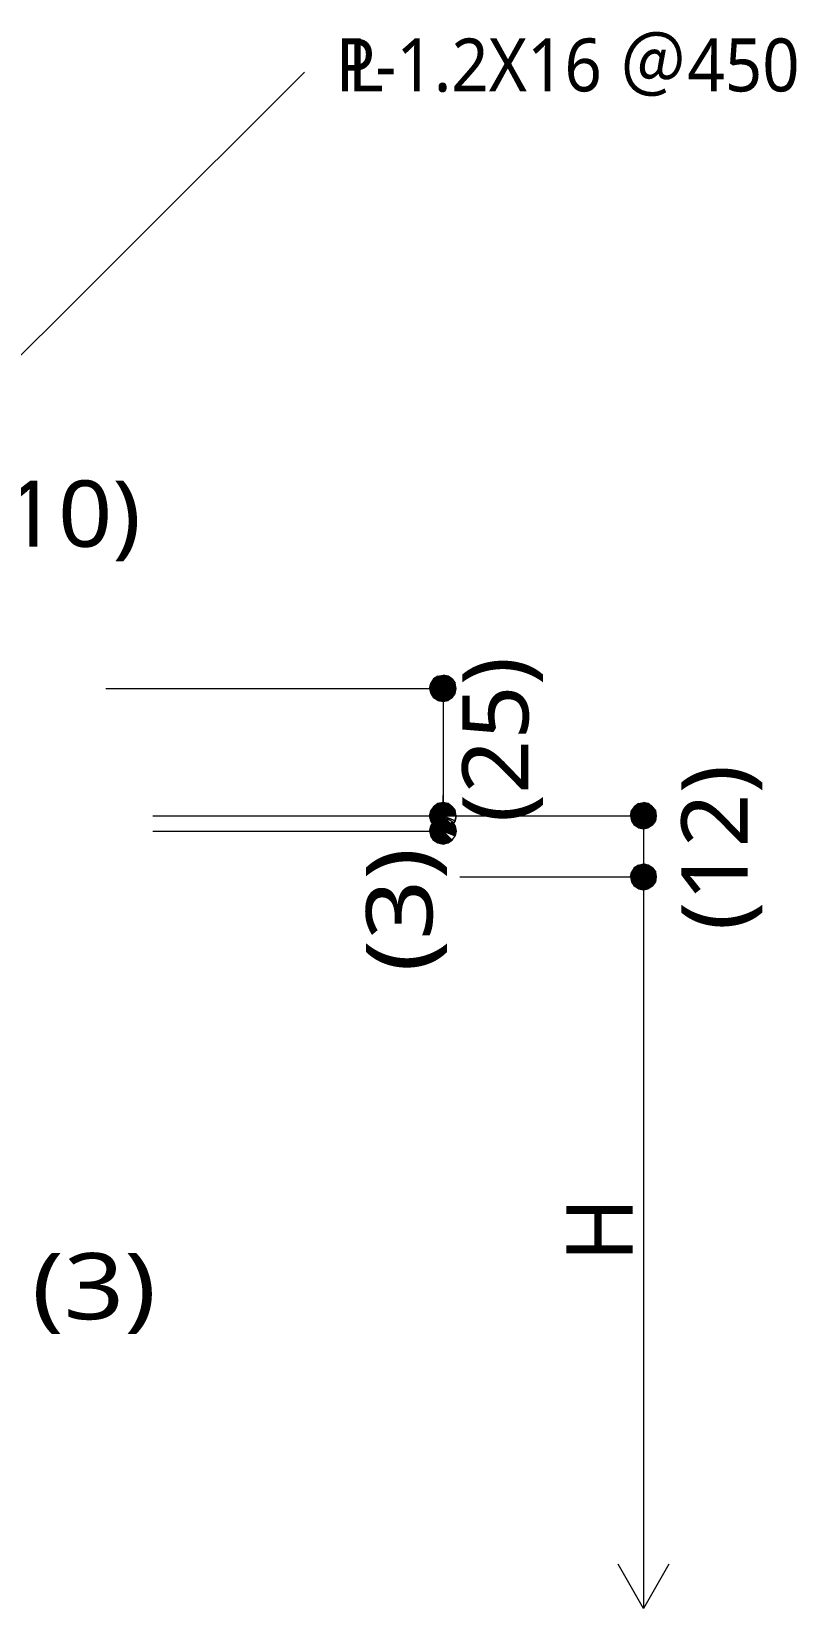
# Model space of a CAD drawing. Header units: millimetres. Extents: x 0 to 420, y 0 to 297.
# Drawn here: x 175.7 to 205.7, y 65.7 to 127.6 of the extents above; entities that cross this region are included whole.
import ezdxf
from ezdxf.enums import TextEntityAlignment as Align

# ---------------------------------------------------------------- set-up
doc = ezdxf.new("R2010")
doc.units = ezdxf.units.MM
doc.styles.add('kst32b', font='NotoSansJP-Variable.ttf')

msp = doc.modelspace()

# ---------------------------------------------------------------- hatches: boundary and pattern name
h = msp.add_hatch(color=7)
h.paths.add_polyline_path([(191.431, 102.171), (191.326, 102.002), (191.812, 101.791), (191.431, 102.171)])
h.paths.add_polyline_path([(191.326, 102.002), (191.812, 101.791), (191.283, 101.791), (191.326, 102.002)])
h.paths.add_polyline_path([(191.812, 101.791), (191.283, 101.791), (191.326, 101.6), (191.812, 101.791)])
h = msp.add_hatch(color=7)
h.paths.add_polyline_path([(192.003, 102.277), (191.812, 102.32), (191.812, 101.791), (192.003, 102.277)])
h.paths.add_polyline_path([(191.812, 102.32), (191.812, 101.791), (191.601, 102.277), (191.812, 102.32)])
h.paths.add_polyline_path([(191.812, 101.791), (191.601, 102.277), (191.431, 102.171), (191.812, 101.791)])
h = msp.add_hatch(color=7)
h.paths.add_polyline_path([(192.32, 101.791), (192.278, 102.002), (191.812, 101.791), (192.32, 101.791)])
h.paths.add_polyline_path([(192.278, 102.002), (191.812, 101.791), (192.172, 102.171), (192.278, 102.002)])
h.paths.add_polyline_path([(191.812, 101.791), (192.172, 102.171), (192.003, 102.277), (191.812, 101.791)])
h = msp.add_hatch(color=7)
h.paths.add_polyline_path([(191.326, 101.6), (191.431, 101.431), (191.812, 101.791), (191.326, 101.6)])
h.paths.add_polyline_path([(191.431, 101.431), (191.812, 101.791), (191.601, 101.325), (191.431, 101.431)])
h.paths.add_polyline_path([(191.812, 101.791), (191.601, 101.325), (191.812, 101.282), (191.812, 101.791)])
h = msp.add_hatch(color=7)
h.paths.add_polyline_path([(191.812, 101.282), (192.003, 101.325), (191.812, 101.791), (191.812, 101.282)])
h.paths.add_polyline_path([(192.003, 101.325), (191.812, 101.791), (192.172, 101.431), (192.003, 101.325)])
h.paths.add_polyline_path([(191.812, 101.791), (192.172, 101.431), (192.278, 101.6), (191.812, 101.791)])
for points in [[(192.278, 101.6), (192.32, 101.791), (191.812, 101.791), (192.278, 101.6)], [(200.152, 96.605), (200.173, 96.795), (199.665, 96.795), (200.152, 96.605)], [(200.152, 94.213), (200.173, 94.403), (199.665, 94.403), (200.152, 94.213)]]:
    msp.add_hatch(color=7).paths.add_polyline_path(points)
h = msp.add_hatch(color=7)
h.paths.add_polyline_path([(191.431, 97.155), (191.326, 97.007), (191.812, 96.795), (191.431, 97.155)])
h.paths.add_polyline_path([(191.326, 97.007), (191.812, 96.795), (191.283, 96.795), (191.326, 97.007)])
h = msp.add_hatch(color=7)
h.paths.add_polyline_path([(191.812, 97.324), (191.601, 97.282), (191.812, 96.795), (191.812, 97.324)])
h.paths.add_polyline_path([(191.601, 97.282), (191.812, 96.795), (191.431, 97.155), (191.601, 97.282)])
h.paths.add_polyline_path([(191.812, 96.795), (191.431, 97.155), (191.326, 97.007), (191.812, 96.795)])
h = msp.add_hatch(color=7)
h.paths.add_polyline_path([(192.003, 97.282), (191.812, 97.324), (191.812, 96.795), (192.003, 97.282)])
h.paths.add_polyline_path([(191.812, 97.324), (191.812, 96.795), (191.601, 97.282), (191.812, 97.324)])
h.paths.add_polyline_path([(191.812, 96.795), (191.601, 97.282), (191.431, 97.155), (191.812, 96.795)])
h = msp.add_hatch(color=7)
h.paths.add_polyline_path([(192.278, 97.007), (192.172, 97.155), (191.812, 96.795), (192.278, 97.007)])
h.paths.add_polyline_path([(192.172, 97.155), (191.812, 96.795), (192.003, 97.282), (192.172, 97.155)])
h.paths.add_polyline_path([(191.812, 96.795), (192.003, 97.282), (191.812, 97.324), (191.812, 96.795)])
h = msp.add_hatch(color=7)
h.paths.add_polyline_path([(192.32, 96.795), (192.278, 97.007), (191.812, 96.795), (192.32, 96.795)])
h.paths.add_polyline_path([(192.278, 97.007), (191.812, 96.795), (192.172, 97.155), (192.278, 97.007)])
h.paths.add_polyline_path([(191.812, 96.795), (192.172, 97.155), (192.003, 97.282), (191.812, 96.795)])
h = msp.add_hatch(color=7)
h.paths.add_polyline_path([(199.305, 97.155), (199.2, 97.007), (199.665, 96.795), (199.305, 97.155)])
h.paths.add_polyline_path([(199.2, 97.007), (199.665, 96.795), (199.157, 96.795), (199.2, 97.007)])
h.paths.add_polyline_path([(199.665, 96.795), (199.157, 96.795), (199.2, 96.605), (199.665, 96.795)])
h = msp.add_hatch(color=7)
h.paths.add_polyline_path([(199.856, 97.282), (199.665, 97.324), (199.665, 96.795), (199.856, 97.282)])
h.paths.add_polyline_path([(199.665, 97.324), (199.665, 96.795), (199.475, 97.282), (199.665, 97.324)])
h.paths.add_polyline_path([(199.665, 96.795), (199.475, 97.282), (199.305, 97.155), (199.665, 96.795)])
h = msp.add_hatch(color=7)
h.paths.add_polyline_path([(200.173, 96.795), (200.152, 97.007), (199.665, 96.795), (200.173, 96.795)])
h.paths.add_polyline_path([(200.152, 97.007), (199.665, 96.795), (200.025, 97.155), (200.152, 97.007)])
h.paths.add_polyline_path([(199.665, 96.795), (200.025, 97.155), (199.856, 97.282), (199.665, 96.795)])
h = msp.add_hatch(color=7)
h.paths.add_polyline_path([(191.326, 97.007), (191.283, 96.795), (191.812, 96.795), (191.326, 97.007)])
h.paths.add_polyline_path([(191.283, 96.795), (191.812, 96.795), (191.326, 96.605), (191.283, 96.795)])
h.paths.add_polyline_path([(191.812, 96.795), (191.326, 96.605), (191.431, 96.435), (191.812, 96.795)])
h = msp.add_hatch(color=7)
h.paths.add_polyline_path([(191.283, 96.795), (191.326, 96.605), (191.812, 96.795), (191.283, 96.795)])
h.paths.add_polyline_path([(191.326, 96.605), (191.812, 96.795), (191.431, 96.435), (191.326, 96.605)])
h.paths.add_polyline_path([(191.812, 96.795), (191.431, 96.435), (191.601, 96.329), (191.812, 96.795)])
h = msp.add_hatch(color=7)
h.paths.add_polyline_path([(191.601, 96.668), (191.431, 96.562), (191.812, 96.202), (191.601, 96.668)])
h.paths.add_polyline_path([(191.431, 96.562), (191.812, 96.202), (191.326, 96.393), (191.431, 96.562)])
h.paths.add_polyline_path([(191.812, 96.202), (191.326, 96.393), (191.283, 96.202), (191.812, 96.202)])
h = msp.add_hatch(color=7)
h.paths.add_polyline_path([(191.431, 96.562), (191.326, 96.393), (191.812, 96.202), (191.431, 96.562)])
h.paths.add_polyline_path([(191.326, 96.393), (191.812, 96.202), (191.283, 96.202), (191.326, 96.393)])
h.paths.add_polyline_path([(191.812, 96.202), (191.283, 96.202), (191.326, 96.012), (191.812, 96.202)])
h = msp.add_hatch(color=7)
h.paths.add_polyline_path([(191.431, 96.435), (191.601, 96.329), (191.812, 96.795), (191.431, 96.435)])
h.paths.add_polyline_path([(191.601, 96.329), (191.812, 96.795), (191.812, 96.287), (191.601, 96.329)])
h.paths.add_polyline_path([(191.812, 96.795), (191.812, 96.287), (192.003, 96.329), (191.812, 96.795)])
h = msp.add_hatch(color=7)
h.paths.add_polyline_path([(192.003, 96.668), (191.812, 96.711), (191.812, 96.202), (192.003, 96.668)])
h.paths.add_polyline_path([(191.812, 96.711), (191.812, 96.202), (191.601, 96.668), (191.812, 96.711)])
h.paths.add_polyline_path([(191.812, 96.202), (191.601, 96.668), (191.431, 96.562), (191.812, 96.202)])
h = msp.add_hatch(color=7)
h.paths.add_polyline_path([(191.601, 96.329), (191.812, 96.287), (191.812, 96.795), (191.601, 96.329)])
h.paths.add_polyline_path([(191.812, 96.287), (191.812, 96.795), (192.003, 96.329), (191.812, 96.287)])
h.paths.add_polyline_path([(191.812, 96.795), (192.003, 96.329), (192.172, 96.435), (191.812, 96.795)])
h = msp.add_hatch(color=7)
h.paths.add_polyline_path([(192.172, 96.562), (192.003, 96.668), (191.812, 96.202), (192.172, 96.562)])
h.paths.add_polyline_path([(192.003, 96.668), (191.812, 96.202), (191.812, 96.711), (192.003, 96.668)])
h.paths.add_polyline_path([(191.812, 96.202), (191.812, 96.711), (191.601, 96.668), (191.812, 96.202)])
h = msp.add_hatch(color=7)
h.paths.add_polyline_path([(192.172, 96.435), (192.278, 96.605), (191.812, 96.795), (192.172, 96.435)])
h.paths.add_polyline_path([(192.278, 96.605), (191.812, 96.795), (192.32, 96.795), (192.278, 96.605)])
h.paths.add_polyline_path([(191.812, 96.795), (192.32, 96.795), (192.278, 97.007), (191.812, 96.795)])
h = msp.add_hatch(color=7)
h.paths.add_polyline_path([(192.003, 96.329), (192.172, 96.435), (191.812, 96.795), (192.003, 96.329)])
h.paths.add_polyline_path([(192.172, 96.435), (191.812, 96.795), (192.278, 96.605), (192.172, 96.435)])
h.paths.add_polyline_path([(191.812, 96.795), (192.278, 96.605), (192.32, 96.795), (191.812, 96.795)])
h = msp.add_hatch(color=7)
h.paths.add_polyline_path([(192.32, 96.202), (192.278, 96.393), (191.812, 96.202), (192.32, 96.202)])
h.paths.add_polyline_path([(192.278, 96.393), (191.812, 96.202), (192.172, 96.562), (192.278, 96.393)])
h.paths.add_polyline_path([(191.812, 96.202), (192.172, 96.562), (192.003, 96.668), (191.812, 96.202)])
h = msp.add_hatch(color=7)
h.paths.add_polyline_path([(192.278, 96.012), (192.32, 96.202), (191.812, 96.202), (192.278, 96.012)])
h.paths.add_polyline_path([(192.32, 96.202), (191.812, 96.202), (192.278, 96.393), (192.32, 96.202)])
h.paths.add_polyline_path([(191.812, 96.202), (192.278, 96.393), (192.172, 96.562), (191.812, 96.202)])
h = msp.add_hatch(color=7)
h.paths.add_polyline_path([(199.2, 96.605), (199.305, 96.435), (199.665, 96.795), (199.2, 96.605)])
h.paths.add_polyline_path([(199.305, 96.435), (199.665, 96.795), (199.475, 96.329), (199.305, 96.435)])
h.paths.add_polyline_path([(199.665, 96.795), (199.475, 96.329), (199.665, 96.287), (199.665, 96.795)])
h = msp.add_hatch(color=7)
h.paths.add_polyline_path([(199.665, 96.287), (199.856, 96.329), (199.665, 96.795), (199.665, 96.287)])
h.paths.add_polyline_path([(199.856, 96.329), (199.665, 96.795), (200.025, 96.435), (199.856, 96.329)])
h.paths.add_polyline_path([(199.665, 96.795), (200.025, 96.435), (200.152, 96.605), (199.665, 96.795)])
h = msp.add_hatch(color=7)
h.paths.add_polyline_path([(191.283, 96.202), (191.326, 96.012), (191.812, 96.202), (191.283, 96.202)])
h.paths.add_polyline_path([(191.326, 96.012), (191.812, 96.202), (191.431, 95.843), (191.326, 96.012)])
h.paths.add_polyline_path([(191.812, 96.202), (191.431, 95.843), (191.601, 95.737), (191.812, 96.202)])
h = msp.add_hatch(color=7)
h.paths.add_polyline_path([(191.326, 96.012), (191.431, 95.843), (191.812, 96.202), (191.326, 96.012)])
h.paths.add_polyline_path([(191.431, 95.843), (191.812, 96.202), (191.601, 95.737), (191.431, 95.843)])
h.paths.add_polyline_path([(191.812, 96.202), (191.601, 95.737), (191.812, 95.695), (191.812, 96.202)])
h = msp.add_hatch(color=7)
h.paths.add_polyline_path([(191.601, 95.737), (191.812, 95.695), (191.812, 96.202), (191.601, 95.737)])
h.paths.add_polyline_path([(191.812, 95.695), (191.812, 96.202), (192.003, 95.737), (191.812, 95.695)])
h.paths.add_polyline_path([(191.812, 96.202), (192.003, 95.737), (192.172, 95.843), (191.812, 96.202)])
h = msp.add_hatch(color=7)
h.paths.add_polyline_path([(191.812, 95.695), (192.003, 95.737), (191.812, 96.202), (191.812, 95.695)])
h.paths.add_polyline_path([(192.003, 95.737), (191.812, 96.202), (192.172, 95.843), (192.003, 95.737)])
h.paths.add_polyline_path([(191.812, 96.202), (192.172, 95.843), (192.278, 96.012), (191.812, 96.202)])
h = msp.add_hatch(color=7)
h.paths.add_polyline_path([(192.172, 95.843), (192.278, 96.012), (191.812, 96.202), (192.172, 95.843)])
h.paths.add_polyline_path([(192.278, 96.012), (191.812, 96.202), (192.32, 96.202), (192.278, 96.012)])
h = msp.add_hatch(color=7)
h.paths.add_polyline_path([(199.305, 94.763), (199.2, 94.594), (199.665, 94.403), (199.305, 94.763)])
h.paths.add_polyline_path([(199.2, 94.594), (199.665, 94.403), (199.157, 94.403), (199.2, 94.594)])
h.paths.add_polyline_path([(199.665, 94.403), (199.157, 94.403), (199.2, 94.213), (199.665, 94.403)])
h = msp.add_hatch(color=7)
h.paths.add_polyline_path([(199.856, 94.869), (199.665, 94.911), (199.665, 94.403), (199.856, 94.869)])
h.paths.add_polyline_path([(199.665, 94.911), (199.665, 94.403), (199.475, 94.869), (199.665, 94.911)])
h.paths.add_polyline_path([(199.665, 94.403), (199.475, 94.869), (199.305, 94.763), (199.665, 94.403)])
h = msp.add_hatch(color=7)
h.paths.add_polyline_path([(200.173, 94.403), (200.152, 94.594), (199.665, 94.403), (200.173, 94.403)])
h.paths.add_polyline_path([(200.152, 94.594), (199.665, 94.403), (200.025, 94.763), (200.152, 94.594)])
h.paths.add_polyline_path([(199.665, 94.403), (200.025, 94.763), (199.856, 94.869), (199.665, 94.403)])
h = msp.add_hatch(color=7)
h.paths.add_polyline_path([(199.2, 94.213), (199.305, 94.043), (199.665, 94.403), (199.2, 94.213)])
h.paths.add_polyline_path([(199.305, 94.043), (199.665, 94.403), (199.475, 93.938), (199.305, 94.043)])
h.paths.add_polyline_path([(199.665, 94.403), (199.475, 93.938), (199.665, 93.895), (199.665, 94.403)])
h = msp.add_hatch(color=7)
h.paths.add_polyline_path([(199.665, 93.895), (199.856, 93.938), (199.665, 94.403), (199.665, 93.895)])
h.paths.add_polyline_path([(199.856, 93.938), (199.665, 94.403), (200.025, 94.043), (199.856, 93.938)])
h.paths.add_polyline_path([(199.665, 94.403), (200.025, 94.043), (200.152, 94.213), (199.665, 94.403)])

# ---------------------------------------------------------------- linework, layer by layer
at = {"lineweight": 13}
for points in [[(172.572, 112.204), (186.372, 125.984)], [(178.583, 101.791), (191.834, 101.791)], [(191.812, 101.409), (191.812, 97.197)], [(191.812, 97.197), (191.812, 97.6)], [(180.425, 96.795), (191.834, 96.795)], [(191.791, 96.795), (191.77, 96.795)], [(191.812, 96.795), (199.708, 96.795)], [(191.812, 96.795), (191.812, 96.202)], [(180.425, 96.202), (191.834, 96.202)], [(191.791, 96.202), (191.77, 96.202)], [(199.665, 96.393), (199.665, 94.403)], [(192.469, 94.403), (199.708, 94.403)], [(199.665, 94.403), (199.665, 65.701)], [(200.66, 67.437), (199.665, 65.701), (198.67, 67.437)]]:
    msp.add_lwpolyline(points, dxfattribs=at)
at = {"lineweight": 0}
for points in [[(191.431, 102.171), (191.326, 102.002), (191.812, 101.791)], [(191.812, 101.791), (191.601, 102.277), (191.431, 102.171)], [(191.812, 102.32), (191.812, 101.791), (191.601, 102.277)], [(192.003, 102.277), (191.812, 102.32), (191.812, 101.791)], [(191.812, 101.791), (192.172, 102.171), (192.003, 102.277)], [(192.278, 102.002), (191.812, 101.791), (192.172, 102.171)], [(191.326, 102.002), (191.812, 101.791), (191.283, 101.791)], [(191.812, 101.791), (191.283, 101.791), (191.326, 101.6)], [(191.326, 101.6), (191.431, 101.431), (191.812, 101.791)], [(191.431, 101.431), (191.812, 101.791), (191.601, 101.325)], [(191.812, 101.791), (191.601, 101.325), (191.812, 101.282)], [(192.32, 101.791), (192.278, 102.002), (191.812, 101.791)], [(191.812, 101.282), (192.003, 101.325), (191.812, 101.791)], [(192.003, 101.325), (191.812, 101.791), (192.172, 101.431)], [(191.812, 101.791), (192.172, 101.431), (192.278, 101.6)], [(192.278, 101.6), (192.32, 101.791), (191.812, 101.791)], [(191.812, 96.795), (191.431, 97.155), (191.326, 97.007)], [(191.431, 97.155), (191.326, 97.007), (191.812, 96.795)], [(191.601, 97.282), (191.812, 96.795), (191.431, 97.155)], [(191.812, 96.795), (191.601, 97.282), (191.431, 97.155)], [(191.812, 97.324), (191.601, 97.282), (191.812, 96.795)], [(191.812, 97.324), (191.812, 96.795), (191.601, 97.282)], [(191.812, 96.795), (192.003, 97.282), (191.812, 97.324)], [(192.003, 97.282), (191.812, 97.324), (191.812, 96.795)], [(192.172, 97.155), (191.812, 96.795), (192.003, 97.282)], [(191.812, 96.795), (192.172, 97.155), (192.003, 97.282)], [(192.278, 97.007), (192.172, 97.155), (191.812, 96.795)], [(192.278, 97.007), (191.812, 96.795), (192.172, 97.155)], [(199.305, 97.155), (199.2, 97.007), (199.665, 96.795)], [(199.665, 96.795), (199.475, 97.282), (199.305, 97.155)], [(199.665, 97.324), (199.665, 96.795), (199.475, 97.282)], [(199.856, 97.282), (199.665, 97.324), (199.665, 96.795)], [(199.665, 96.795), (200.025, 97.155), (199.856, 97.282)], [(200.152, 97.007), (199.665, 96.795), (200.025, 97.155)], [(191.326, 97.007), (191.283, 96.795), (191.812, 96.795)], [(191.326, 97.007), (191.812, 96.795), (191.283, 96.795)], [(191.283, 96.795), (191.326, 96.605), (191.812, 96.795)], [(191.283, 96.795), (191.812, 96.795), (191.326, 96.605)], [(191.326, 96.605), (191.812, 96.795), (191.431, 96.435)], [(191.812, 96.795), (191.326, 96.605), (191.431, 96.435)], [(191.431, 96.562), (191.326, 96.393), (191.812, 96.202)], [(191.431, 96.562), (191.812, 96.202), (191.326, 96.393)], [(191.812, 96.795), (191.431, 96.435), (191.601, 96.329)], [(191.431, 96.435), (191.601, 96.329), (191.812, 96.795)], [(191.812, 96.202), (191.601, 96.668), (191.431, 96.562)], [(191.601, 96.668), (191.431, 96.562), (191.812, 96.202)], [(191.601, 96.329), (191.812, 96.287), (191.812, 96.795)], [(191.601, 96.329), (191.812, 96.795), (191.812, 96.287)], [(191.812, 96.711), (191.812, 96.202), (191.601, 96.668)], [(191.812, 96.202), (191.812, 96.711), (191.601, 96.668)], [(191.812, 96.795), (192.32, 96.795), (192.278, 97.007)], [(192.32, 96.795), (192.278, 97.007), (191.812, 96.795)], [(191.812, 96.287), (191.812, 96.795), (192.003, 96.329)], [(191.812, 96.795), (192.003, 96.329), (192.172, 96.435)], [(192.172, 96.435), (192.278, 96.605), (191.812, 96.795)], [(192.278, 96.605), (191.812, 96.795), (192.32, 96.795)], [(191.812, 96.795), (191.812, 96.287), (192.003, 96.329)], [(192.003, 96.329), (192.172, 96.435), (191.812, 96.795)], [(192.172, 96.435), (191.812, 96.795), (192.278, 96.605)], [(191.812, 96.795), (192.278, 96.605), (192.32, 96.795)], [(192.003, 96.668), (191.812, 96.711), (191.812, 96.202)], [(192.003, 96.668), (191.812, 96.202), (191.812, 96.711)], [(191.812, 96.202), (192.172, 96.562), (192.003, 96.668)], [(192.172, 96.562), (192.003, 96.668), (191.812, 96.202)], [(192.278, 96.393), (191.812, 96.202), (192.172, 96.562)], [(191.812, 96.202), (192.278, 96.393), (192.172, 96.562)], [(199.2, 97.007), (199.665, 96.795), (199.157, 96.795)], [(199.665, 96.795), (199.157, 96.795), (199.2, 96.605)], [(199.2, 96.605), (199.305, 96.435), (199.665, 96.795)], [(199.305, 96.435), (199.665, 96.795), (199.475, 96.329)], [(199.665, 96.795), (199.475, 96.329), (199.665, 96.287)], [(200.173, 96.795), (200.152, 97.007), (199.665, 96.795)], [(199.665, 96.287), (199.856, 96.329), (199.665, 96.795)], [(199.856, 96.329), (199.665, 96.795), (200.025, 96.435)], [(199.665, 96.795), (200.025, 96.435), (200.152, 96.605)], [(200.152, 96.605), (200.173, 96.795), (199.665, 96.795)], [(191.326, 96.393), (191.812, 96.202), (191.283, 96.202)], [(191.812, 96.202), (191.326, 96.393), (191.283, 96.202)], [(191.812, 96.202), (191.283, 96.202), (191.326, 96.012)], [(191.283, 96.202), (191.326, 96.012), (191.812, 96.202)], [(191.326, 96.012), (191.431, 95.843), (191.812, 96.202)], [(191.326, 96.012), (191.812, 96.202), (191.431, 95.843)], [(191.431, 95.843), (191.812, 96.202), (191.601, 95.737)], [(191.812, 96.202), (191.431, 95.843), (191.601, 95.737)], [(191.812, 96.202), (191.601, 95.737), (191.812, 95.695)], [(191.601, 95.737), (191.812, 95.695), (191.812, 96.202)], [(192.32, 96.202), (192.278, 96.393), (191.812, 96.202)], [(192.32, 96.202), (191.812, 96.202), (192.278, 96.393)], [(191.812, 95.695), (192.003, 95.737), (191.812, 96.202)], [(192.003, 95.737), (191.812, 96.202), (192.172, 95.843)], [(191.812, 96.202), (192.172, 95.843), (192.278, 96.012)], [(192.278, 96.012), (192.32, 96.202), (191.812, 96.202)], [(191.812, 95.695), (191.812, 96.202), (192.003, 95.737)], [(191.812, 96.202), (192.003, 95.737), (192.172, 95.843)], [(192.172, 95.843), (192.278, 96.012), (191.812, 96.202)], [(192.278, 96.012), (191.812, 96.202), (192.32, 96.202)], [(199.305, 94.763), (199.2, 94.594), (199.665, 94.403)], [(199.665, 94.403), (199.475, 94.869), (199.305, 94.763)], [(199.665, 94.911), (199.665, 94.403), (199.475, 94.869)], [(199.856, 94.869), (199.665, 94.911), (199.665, 94.403)], [(199.665, 94.403), (200.025, 94.763), (199.856, 94.869)], [(200.152, 94.594), (199.665, 94.403), (200.025, 94.763)], [(199.2, 94.594), (199.665, 94.403), (199.157, 94.403)], [(199.665, 94.403), (199.157, 94.403), (199.2, 94.213)], [(199.2, 94.213), (199.305, 94.043), (199.665, 94.403)], [(199.305, 94.043), (199.665, 94.403), (199.475, 93.938)], [(199.665, 94.403), (199.475, 93.938), (199.665, 93.895)], [(200.173, 94.403), (200.152, 94.594), (199.665, 94.403)], [(199.665, 93.895), (199.856, 93.938), (199.665, 94.403)], [(199.856, 93.938), (199.665, 94.403), (200.025, 94.043)], [(199.665, 94.403), (200.025, 94.043), (200.152, 94.213)], [(200.152, 94.213), (200.173, 94.403), (199.665, 94.403)]]:
    msp.add_lwpolyline(points, close=True, dxfattribs=at)

# ---------------------------------------------------------------- texts
at = {"style": 'kst32b'}
for s, height, p, p2 in [('P-1.2X16 ＠450', 2.07913, (187.6, 125.222), (205.793, 125.222)), ('(10)', 2.5989, (173.461, 107.357), (179.958, 107.357)), ('(25)', 2.5989, (195.157, 96.541), (195.157, 103.038)), ('(12)', 2.5989, (203.75, 92.308), (203.75, 98.805)), ('(3)', 2.5989, (191.389, 90.678), (191.389, 95.551)), ('(3)', 2.5989, (175.683, 77.047), (180.556, 77.047))]:
    msp.add_text(s, height=height, dxfattribs=at).set_placement(p, p2, align=Align.FIT)
msp.add_text('L', height=2.079, dxfattribs=at).set_placement((188.066, 125.222))
msp.add_text('H', height=2.599, rotation=90, dxfattribs=at).set_placement((199.242, 79.312))

doc.saveas('drawing.dxf')
